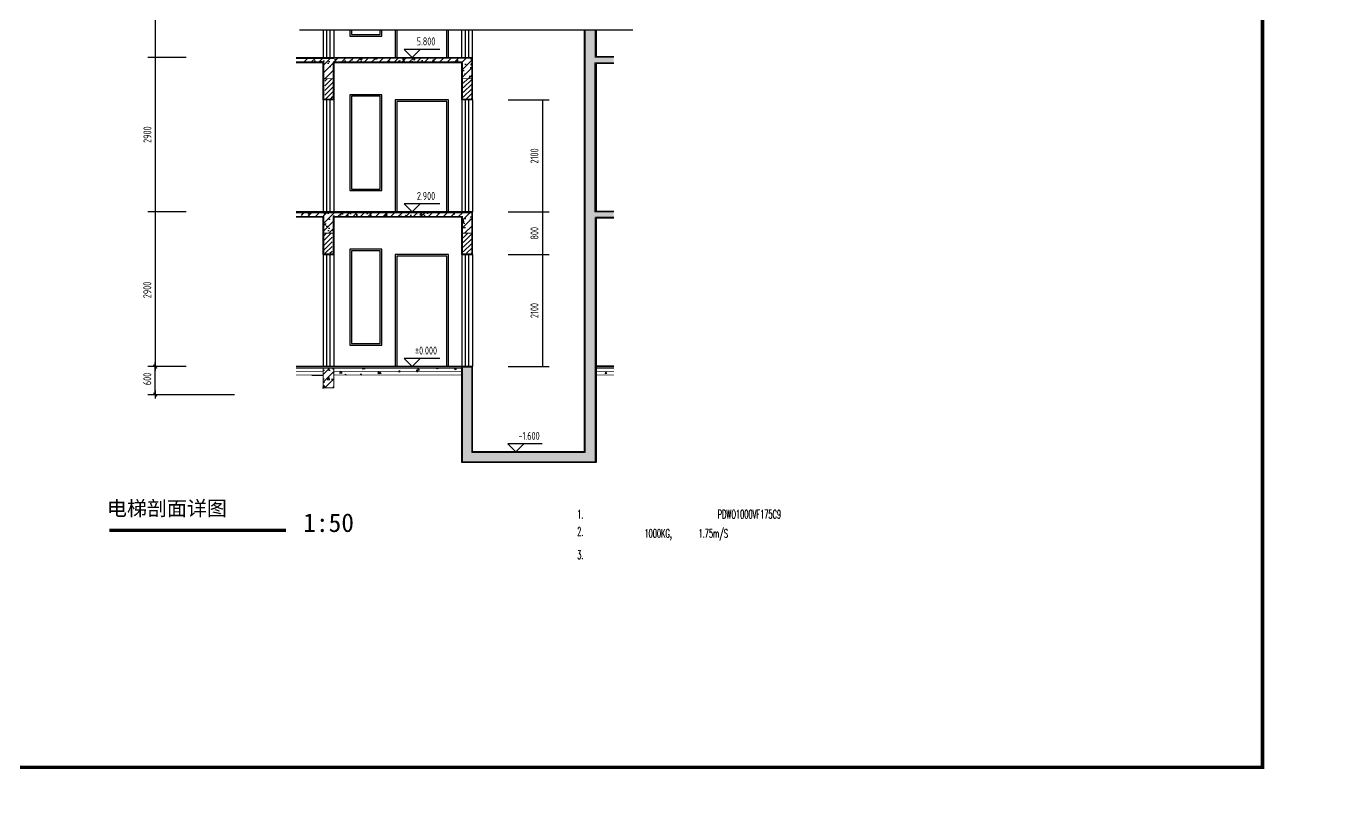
# Model space of a CAD drawing. Extents: x -726032 to 135930, y -151624 to 587044.
# Drawn here: x -197503 to -148574, y 262620 to 291726 of the extents above; entities that cross this region are included whole.
import ezdxf
from ezdxf.enums import TextEntityAlignment as Align

# ---------------------------------------------------------------- set-up
doc = ezdxf.new("R2010")
doc.units = 0
doc.header["$LTSCALE"] = 1000
doc.header["$MEASUREMENT"] = 0
doc.layers.get('0').update_dxf_attribs({"linetype": 'CONTINUOUS'})
doc.layers.get('DEFPOINTS').update_dxf_attribs({"color": 1, "linetype": 'CONTINUOUS'})
for name, color, linetype in [('AXIS', 245, 'CONTINUOUS'), ('PUB_DIM', 245, 'CONTINUOUS'), ('PUB_TITLE', 1, 'CONTINUOUS'), ('TEXT', 7, 'CONTINUOUS'), ('WALL', 255, 'CONTINUOUS'), ('WINDOW', 155, 'CONTINUOUS'), ('WINDOW_TEXT', 7, 'CONTINUOUS'), ('构架', 4, 'CONTINUOUS')]:
    doc.layers.add(name, color=color, linetype=linetype)
doc.styles.add('-黑体', font='')
doc.styles.add('_ROMANS', font='ROMANS.shx', dxfattribs={"width": 0.6})
doc.styles.add('DIM_FONT', font='isocp.shx', dxfattribs={"width": 0.8})
doc.styles.add('SIMPLEX', font='SIMPLEX.SHX')
doc.styles.get('-黑体').set_extended_font_data('SimHei')
doc.dimstyles.new('AXIS', dxfattribs={"dimtxt": 300, "dimasz": 1, "dimexe": 250, "dimexo": 300, "dimgap": 150, "dimtad": 1, "dimdec": 0, "dimzin": 0, "dimdsep": 46, "dimtxsty": 'DIM_FONT', "dimcen": 0.09, "dimse1": 1, "dimse2": 1, "dimclrt": 142, "dimadec": 0, "dimazin": 0, "dimtfac": 1, "dimtdec": 0, "dimtix": 1, "dimtmove": 2, "dimatfit": 3, "dimfxl": 1, "dimtolj": 1, "dimtzin": 0, "dimarcsym": 0})
doc.dimstyles.new('DIMN', dxfattribs={"dimtxt": 300, "dimasz": 1, "dimexe": 250, "dimexo": 300, "dimgap": 150, "dimtad": 1, "dimdec": 0, "dimzin": 0, "dimdsep": 46, "dimtxsty": 'DIM_FONT', "dimcen": 0.09, "dimclrt": 142, "dimadec": 0, "dimazin": 0, "dimtfac": 1, "dimtdec": 0, "dimtix": 1, "dimtmove": 2, "dimatfit": 3, "dimfxl": 1, "dimtolj": 1, "dimtzin": 0, "dimarcsym": 0})
pattern_1 = [(45, (-224101.57, 459835.21), (-141.42136, 141.42136), []), (50, (-224101.6, 459835.2), (717.2602, -62.7521), [75, -825]), (355, (-224101.6, 459835.2), (-138.7513, 752.192), [60, -660]), (100.4514, (-224041.8, 459830), (578.5094, 689.4395), [63.7402, -701.142]), (46.1842, (-224101.6, 460035.2), (1067.241, -165.519), [112.5, -1237.5]), (96.6356, (-224012.6, 460021.4), (934.6627, 974.118), [95.61, -1051.713]), (351.1842, (-224101.6, 460035.2), (934.662, 974.1186), [90, -990]), (21, (-224001.6, 459985.2), (596.907, -402.6189), [75, -825]), (326, (-224001.6, 459985.2), (243.3153, 725.15), [60, -660]), (71.4514, (-223951.8, 459951.66), (840.2226, 322.5305), [63.7402, -701.142]), (37.5, (-224101.57, 459835.2), (12.15986, 332.89385), [0, -652, 0, -670, 0, -662.5]), (7.5, (-224101.57, 459835.2), (263.06954, 394.4117), [0, -382, 0, -637, 0, -252.5]), (327.5, (-224324.57, 459835.2), (533.82244, -22.55487), [0, -250, 0, -780, 0, -1035]), (317.5, (-224424.57, 459835.2), (583.1862, 100.105), [0, -325, 0, -518, 0, -735])]

# ---------------------------------------------------------------- blocks, each defined once
blk = doc.blocks.new('*D4415')
at = {"layer": 'DEFPOINTS', "color": 0, "transparency": 16777216}
for p in [(-192653, 296353), (-191653, 296353), (-191653, 290553)]:
    blk.add_point(p, dxfattribs=at)
at = {"layer": 'PUB_DIM', "color": 0, "lineweight": -2, "transparency": 16777216}
blk.add_line((-192653, 290554), (-192653, 296352), dxfattribs=at)
at = {"layer": 'PUB_DIM', "color": 0, "transparency": 16777216}
for points in [[(-192653, 296352), (-192652, 296352), (-192653, 296353)], [(-192653, 290554), (-192652, 290554), (-192653, 290553)]]:
    blk.add_solid(points, dxfattribs=at)
at = {"layer": 'PUB_DIM', "color": 142, "transparency": 16777216, "insert": (-192953, 293453), "char_height": 300, "attachment_point": 5, "rotation": 90, "style": 'DIM_FONT'}
blk.add_mtext('\\A1;2900', dxfattribs=at)
blk = doc.blocks.new('*D4416')
at = {"layer": 'DEFPOINTS', "color": 0, "transparency": 16777216}
for p in [(-192653, 290553), (-191653, 290553), (-191653, 284753)]:
    blk.add_point(p, dxfattribs=at)
at = {"layer": 'PUB_DIM', "color": 0, "lineweight": -2, "transparency": 16777216}
blk.add_line((-192653, 284754), (-192653, 290552), dxfattribs=at)
at = {"layer": 'PUB_DIM', "color": 0, "transparency": 16777216}
for points in [[(-192653, 290552), (-192652, 290552), (-192653, 290553)], [(-192653, 284754), (-192652, 284754), (-192653, 284753)]]:
    blk.add_solid(points, dxfattribs=at)
at = {"layer": 'PUB_DIM', "color": 142, "transparency": 16777216, "insert": (-192953, 287653), "char_height": 300, "attachment_point": 5, "rotation": 90, "style": 'DIM_FONT'}
blk.add_mtext('\\A1;2900', dxfattribs=at)
blk = doc.blocks.new('_DIMX')
blk.add_line((-150, 0), (150, 0))
at = {"const_width": 50}
blk.add_lwpolyline([(-70, -70), (70, 70)], dxfattribs=at)
blk = doc.blocks.new('_WBLK')
for p, q in [((-0.5, 0.5), (0.5, 0.5)), ((0.5, 0.167), (-0.5, 0.167)), ((0.5, -0.167), (-0.5, -0.167)), ((-0.5, -0.5), (0.5, -0.5))]:
    blk.add_line(p, q)
at = {"layer": 'WINDOW_TEXT', "style": 'SIMPLEX', "flags": 9}
blk.add_attdef('A', text='', height=1, dxfattribs=at).set_placement((0, 1.5), align=Align.MIDDLE)
blk = doc.blocks.new('*D4419')
at = {"layer": 'DEFPOINTS', "color": 0, "transparency": 16777216}
for p in [(-179725, 288953), (-179725, 284753), (-178140, 284753)]:
    blk.add_point(p, dxfattribs=at)
at = {"layer": 'PUB_DIM', "color": 0, "lineweight": -2, "transparency": 16777216}
for p, q in [((-179425, 288953), (-177890, 288953)), ((-178140, 288952), (-178140, 284754)), ((-179425, 284753), (-177890, 284753))]:
    blk.add_line(p, q, dxfattribs=at)
at = {"layer": 'PUB_DIM', "color": 0, "transparency": 16777216}
for points in [[(-178140, 288952), (-178140, 288952), (-178140, 288953)], [(-178140, 284754), (-178140, 284754), (-178140, 284753)]]:
    blk.add_solid(points, dxfattribs=at)
at = {"layer": 'PUB_DIM', "color": 142, "transparency": 16777216, "insert": (-178440, 286853), "char_height": 300, "attachment_point": 5, "rotation": 90, "style": 'DIM_FONT'}
blk.add_mtext('\\A1;2100', dxfattribs=at)
blk = doc.blocks.new('*D4420')
at = {"layer": 'DEFPOINTS', "color": 0, "transparency": 16777216}
for p in [(-179725, 284753), (-179725, 283153), (-178140, 283153)]:
    blk.add_point(p, dxfattribs=at)
at = {"layer": 'PUB_DIM', "color": 0, "lineweight": -2, "transparency": 16777216}
for p, q in [((-179425, 284753), (-177890, 284753)), ((-178140, 284752), (-178140, 283154)), ((-179425, 283153), (-177890, 283153))]:
    blk.add_line(p, q, dxfattribs=at)
at = {"layer": 'PUB_DIM', "color": 0, "transparency": 16777216}
for points in [[(-178140, 284752), (-178140, 284752), (-178140, 284753)], [(-178140, 283154), (-178140, 283154), (-178140, 283153)]]:
    blk.add_solid(points, dxfattribs=at)
at = {"layer": 'PUB_DIM', "color": 142, "transparency": 16777216, "insert": (-178440, 283953), "char_height": 300, "attachment_point": 5, "rotation": 90, "style": 'DIM_FONT'}
blk.add_mtext('\\A1;800', dxfattribs=at)
blk = doc.blocks.new('*D4421')
at = {"layer": 'DEFPOINTS', "color": 0, "transparency": 16777216}
for p in [(-179725, 283153), (-179725, 278953), (-178140, 278953)]:
    blk.add_point(p, dxfattribs=at)
at = {"layer": 'PUB_DIM', "color": 0, "lineweight": -2, "transparency": 16777216}
for p, q in [((-179425, 283153), (-177890, 283153)), ((-178140, 283152), (-178140, 278954)), ((-179425, 278953), (-177890, 278953))]:
    blk.add_line(p, q, dxfattribs=at)
at = {"layer": 'PUB_DIM', "color": 0, "transparency": 16777216}
for points in [[(-178140, 283152), (-178140, 283152), (-178140, 283153)], [(-178140, 278954), (-178140, 278954), (-178140, 278953)]]:
    blk.add_solid(points, dxfattribs=at)
at = {"layer": 'PUB_DIM', "color": 142, "transparency": 16777216, "insert": (-178440, 281053), "char_height": 300, "attachment_point": 5, "rotation": 90, "style": 'DIM_FONT'}
blk.add_mtext('\\A1;2100', dxfattribs=at)

msp = doc.modelspace()

# ---------------------------------------------------------------- hatches: boundary and pattern name
h = msp.add_hatch()
h.set_pattern_fill('AN31C', color=136, scale=1000, style=0)
h.set_pattern_definition(pattern_1)
h.paths.add_polyline_path([(-176161.1, 290352.6), (-175465.9, 290352.6), (-175465.9, 290552.6), (-176161.1, 290552.6), (-176161.1, 291582.5), (-176531.1, 291582.5), (-176531.1, 275722.6), (-180791.1, 275722.6), (-180791.1, 278922.6), (-181131.1, 278922.6), (-181131.1, 275383.1), (-181130.6, 275382.6), (-176161.6, 275382.6), (-176161.1, 275383.1), (-176161.1, 284552.6), (-175465.9, 284552.6), (-175465.9, 284752.6), (-176161.1, 284752.6)])
h = msp.add_hatch()
h.set_pattern_fill('AN31C', color=136, scale=1000, style=0)
h.set_pattern_definition(pattern_1)
h.paths.add_polyline_path([(-187181.5, 290522.6), (-187181.5, 290382.6), (-186331.1, 290382.6), (-186331.1, 289752.6), (-185991.1, 289752.6), (-185991.1, 290382.6), (-181131.1, 290382.6), (-181131.1, 289752.6), (-180791.6, 289752.6), (-180791.1, 289753.1), (-180791.1, 290522.1), (-180791.6, 290522.6)])
h = msp.add_hatch()
h.set_pattern_fill('AN31C', color=136, scale=1000, style=0)
h.set_pattern_definition(pattern_1)
h.paths.add_polyline_path([(-181131.1, 284582.6), (-181131.1, 283952.6), (-180791.1, 283952.6), (-180791.1, 284722.6), (-187181.5, 284722.6), (-187181.5, 284582.6), (-186331.1, 284582.6), (-186331.1, 283952.6), (-185991.1, 283952.6), (-185991.1, 284582.6)])
h = msp.add_hatch()
h.set_pattern_fill('AN31C', color=136, scale=1000, style=0)
h.set_pattern_definition(pattern_1)
h.paths.add_polyline_path([(-185961.1, 278892.6), (-186361.1, 278892.6), (-186361.1, 278152.6), (-185961.1, 278152.6)])

# ---------------------------------------------------------------- linework, layer by layer
at = {"color": 136}
for p, q in [((-187251.2, 291582.5), (-174751, 291582.5)), ((-181161.1, 290552.6), (-181161.1, 291582.5)), ((-176561.1, 275752.6), (-176561.1, 291582.5)), ((-187377.5, 290552.6), (-180761.1, 290552.6)), ((-186361.1, 290352.6), (-187377.5, 290352.6)), ((-186361.1, 288952.6), (-186361.1, 290352.6)), ((-181161.1, 290352.6), (-185961.1, 290352.6)), ((-185961.1, 290352.6), (-185961.1, 288952.6)), ((-181161.1, 288952.6), (-181161.1, 290352.6)), ((-186302.6, 289488.4), (-186038.4, 289752.6)), ((-186302.6, 289665.2), (-186215.2, 289752.6)), ((-181111.1, 289585.1), (-180943.6, 289752.6)), ((-181111.1, 289408.4), (-180781.1, 289738.4)), ((-186302.6, 289311.7), (-186002.6, 289611.7)), ((-186302.6, 289134.9), (-186002.6, 289434.9)), ((-186258.1, 289002.6), (-186002.6, 289258.1)), ((-181111.1, 289231.6), (-180781.1, 289561.6)), ((-181111.1, 289054.8), (-180781.1, 289384.8)), ((-180986.4, 289002.6), (-180781.1, 289208)), ((-185961.1, 288952.6), (-186361.1, 288952.6)), ((-186081.3, 289002.6), (-186002.6, 289081.3)), ((-180761.1, 288952.6), (-181161.1, 288952.6)), ((-180809.7, 289002.6), (-180781.1, 289031.2)), ((-191494.7, 284752.6), (-192935.5, 284752.6)), ((-180761.1, 284752.6), (-187377.5, 284752.6)), ((-186361.1, 284552.6), (-187377.5, 284552.6)), ((-186361.1, 283152.6), (-186361.1, 284552.6)), ((-181161.1, 284552.6), (-185961.1, 284552.6)), ((-181161.1, 283152.6), (-181161.1, 284552.6)), ((-180761.1, 283152.6), (-180761.1, 284752.6)), ((-175457.1, 284522.6), (-176131.1, 284522.6)), ((-176131.1, 284522.6), (-176131.1, 275353.1)), ((-186329.2, 283688.4), (-186064.9, 283952.6)), ((-186329.2, 283865.2), (-186241.7, 283952.6)), ((-186329.2, 283511.7), (-186029.2, 283811.7)), ((-181111.1, 283785.1), (-180943.6, 283952.6)), ((-181111.1, 283608.4), (-180781.1, 283938.4)), ((-186329.2, 283334.9), (-186029.2, 283634.9)), ((-186284.6, 283202.6), (-186029.2, 283458.1)), ((-181111.1, 283431.6), (-180781.1, 283761.6)), ((-181111.1, 283254.8), (-180781.1, 283584.8)), ((-180986.4, 283202.6), (-180781.1, 283408)), ((-185961.1, 283152.6), (-186361.1, 283152.6)), ((-186107.8, 283202.6), (-186029.2, 283281.3)), ((-180761.1, 283152.6), (-181161.1, 283152.6)), ((-180809.7, 283202.6), (-180781.1, 283231.2)), ((-181161.1, 275352.6), (-181161.1, 278952.6)), ((-180761.1, 275752.6), (-180761.1, 278952.6)), ((-176131.1, 278982.6), (-175457.1, 278982.6)), ((-181411.3, 278835.5), (-181430.4, 278892.6)), ((-181361.5, 278869.2), (-181422.5, 278892.6)), ((-181361.5, 278869.2), (-181411.3, 278835.7)), ((-180791.1, 275723.1), (-180790.6, 275722.6)), ((-176561.1, 275752.6), (-180761.1, 275752.6)), ((-176531.1, 275723.1), (-176531.6, 275722.6)), ((-176131.6, 275352.6), (-181161.1, 275352.6)), ((-181131.1, 275383.1), (-181130.6, 275382.6)), ((-176161.1, 275383.1), (-176161.6, 275382.6))]:
    msp.add_line(p, q, dxfattribs=at)
at = {"color": 2}
for p, q in [((-186361.1, 291582.5), (-186361.1, 290552.6)), ((-186227.7, 290552.6), (-186227.7, 291582.5)), ((-186094.4, 290552.6), (-186094.4, 291582.5)), ((-185961.1, 291582.5), (-185961.1, 290552.6)), ((-181027.7, 290552.6), (-181027.7, 291582.5)), ((-180894.4, 290552.6), (-180894.4, 291582.5)), ((-180761.1, 288952.6), (-180761.1, 291582.5))]:
    msp.add_line(p, q, dxfattribs=at)
at = {"color": 146}
for p, q in [((-191494.7, 290552.6), (-192935.5, 290552.6)), ((-185961.1, 284552.6), (-185961.1, 283152.6)), ((-185961.1, 284552.6), (-185961.1, 283152.6)), ((-175457.1, 284752.6), (-176161.1, 284752.6)), ((-191494.7, 278952.6), (-192935.5, 278952.6)), ((-185961.1, 278894.3), (-186361.1, 278894.3)), ((-192935.5, 277902.6), (-189685.9, 277902.6))]:
    msp.add_line(p, q, dxfattribs=at)
for p, q in [((-180791.6, 290522.6), (-180791.1, 290522.1)), ((-180791.6, 290522.6), (-180791.1, 290522.1)), ((-180791.6, 290522.6), (-180791.1, 290522.1)), ((-180791.1, 289753.1), (-180791.6, 289752.6)), ((-180761.1, 278952.6), (-187377.5, 278952.6)), ((-175457.1, 278952.6), (-176131.1, 278952.6)), ((-186361.1, 278623), (-186789.9, 278623)), ((-185729.3, 278783.7), (-185740.4, 278688.7)), ((-185651.5, 278702.7), (-185740.4, 278688.9)), ((-185729.3, 278783.8), (-185651.5, 278702.7)), ((-185482.5, 278632.6), (-185542.9, 278655.8)), ((-185535.2, 278632.6), (-185542.9, 278655.7)), ((-184962.5, 278632.6), (-184953.6, 278680.9)), ((-184913, 278632.6), (-184953.6, 278681)), ((-184873.1, 278854.3), (-184868.7, 278892.6)), ((-184784.2, 278868.2), (-184873.1, 278854.4)), ((-184784.2, 278868.2), (-184807.7, 278892.6)), ((-184235.8, 278709.1), (-184305.8, 278735.9)), ((-184285.5, 278675.4), (-184305.8, 278735.8)), ((-184235.8, 278709.1), (-184285.5, 278675.5)), ((-184247.9, 278680.9), (-184236.3, 278743.6)), ((-184188.1, 278686.3), (-184247.9, 278681.1)), ((-184188.1, 278686.3), (-184236.3, 278743.8)), ((-183519.1, 278806.4), (-183530.6, 278743.7)), ((-183470.9, 278749.1), (-183530.6, 278743.8)), ((-183519.1, 278806.5), (-183470.9, 278749.1)), ((-182798.7, 278789.1), (-182868.7, 278816)), ((-182868.7, 278815.9), (-182848.4, 278755.4)), ((-182848.4, 278755.6), (-182798.7, 278789.1)), ((-182813.4, 278806.4), (-182801.8, 278869.1)), ((-182753.6, 278811.8), (-182813.4, 278806.6)), ((-182753.6, 278811.8), (-182801.8, 278869.3)), ((-182096.1, 278869.2), (-182091.8, 278892.6)), ((-182036.3, 278874.6), (-182096.1, 278869.3)), ((-182036.3, 278874.6), (-182051.5, 278892.6)), ((-175779.5, 278681.8), (-175768, 278744.4)), ((-175719.7, 278687.1), (-175779.5, 278681.9)), ((-175719.7, 278687.1), (-175768, 278744.6))]:
    msp.add_line(p, q)
at = {"color": 136}
for points in [[(-185361.1, 291582.5), (-185361.1, 291352.6), (-184161.1, 291352.6), (-184161.1, 291582.5)], [(-185301.1, 291582.5), (-185301.1, 291412.6), (-184221.1, 291412.6), (-184221.1, 291582.5)], [(-183661.1, 291582.5), (-183661.1, 290552.6)], [(-183601.1, 291582.5), (-183601.1, 290552.6)], [(-181721.1, 290552.6), (-181721.1, 291582.5)], [(-181661.1, 290552.6), (-181661.1, 291582.5)], [(-176131.1, 291582.5), (-176131.1, 290582.6), (-175457.1, 290582.6)], [(-175457.1, 290322.6), (-176131.1, 290322.6), (-176131.1, 284782.6), (-175457.1, 284782.6)], [(-181661.1, 284752.6), (-181661.1, 288952.6), (-183661.1, 288952.6), (-183661.1, 284752.6)], [(-181721.1, 284752.6), (-181721.1, 288892.6), (-183601.1, 288892.6), (-183601.1, 284752.6)], [(-181661.1, 278952.6), (-181661.1, 283152.6), (-183661.1, 283152.6), (-183661.1, 278952.6)], [(-181721.1, 278952.6), (-181721.1, 283092.6), (-183601.1, 283092.6), (-183601.1, 278952.6)]]:
    msp.add_lwpolyline(points, dxfattribs=at)
at = {"color": 136, "const_width": 35}
for points in [[(-176531.1, 275723.1), (-176531.1, 291582.5)], [(-176161.1, 291582.5), (-176161.1, 290552.6), (-175457.1, 290552.6)], [(-187377.5, 290522.6), (-180791.6, 290522.6)], [(-186331.1, 290382.6), (-187377.5, 290382.6)], [(-186331.1, 288982.6), (-186331.1, 290382.6)], [(-181131.1, 290382.6), (-185991.1, 290382.6)], [(-185991.1, 290382.6), (-185991.1, 288982.6)], [(-181131.1, 288982.6), (-181131.1, 290382.6)], [(-180791.1, 288982.6), (-180791.1, 290522.1)], [(-175457.1, 290352.6), (-176161.1, 290352.6), (-176161.1, 284752.6), (-175457.1, 284752.6)], [(-186331.1, 289752.6), (-185991.1, 289752.6)], [(-181131.1, 289752.6), (-180791.6, 289752.6)], [(-185991.1, 288982.6), (-186331.1, 288982.6)], [(-180791.1, 288982.6), (-181131.1, 288982.6)], [(-187377.5, 284722.6), (-180791.1, 284722.6)], [(-186331.1, 284582.6), (-187377.5, 284582.6)], [(-186331.1, 283182.6), (-186331.1, 284582.6)], [(-181131.1, 284582.6), (-185991.1, 284582.6)], [(-185991.1, 284582.6), (-185991.1, 283182.6)], [(-181131.1, 283182.6), (-181131.1, 284582.6)], [(-180791.1, 283182.6), (-180791.1, 284722.6)], [(-175457.1, 284552.6), (-176161.1, 284552.6)], [(-176161.1, 284552.6), (-176161.1, 275383.1)], [(-185991.1, 283182.6), (-186331.1, 283182.6)], [(-180791.1, 283182.6), (-181131.1, 283182.6)], [(-185961.1, 278894.3), (-185961.1, 278152.6)], [(-180791.1, 278922.6), (-181131.1, 278922.6)], [(-181131.1, 275383.1), (-181131.1, 278922.6)], [(-180791.1, 275723.1), (-180791.1, 278922.6)], [(-176531.6, 275722.6), (-180790.6, 275722.6)], [(-176161.6, 275382.6), (-181130.6, 275382.6)]]:
    msp.add_lwpolyline(points, dxfattribs=at)
at = {"color": 146}
for points in [[(-187377.5, 290552.6), (-185961.1, 290552.6)], [(-187377.5, 290522.6), (-185961.1, 290522.6)], [(-187377.5, 284752.6), (-185961.1, 284752.6)], [(-186361.1, 284552.6), (-186361.1, 283952.6)], [(-185961.1, 283952.6), (-185961.1, 283952.6), (-185961.1, 284552.6)]]:
    msp.add_lwpolyline(points, dxfattribs=at)
at = {"color": 136}
for points in [[(-184161.1, 289152.6), (-185361.1, 289152.6), (-185361.1, 285552.6), (-184161.1, 285552.6)], [(-184221.1, 289092.6), (-185301.1, 289092.6), (-185301.1, 285612.6), (-184221.1, 285612.6)], [(-184161.1, 283352.6), (-185361.1, 283352.6), (-185361.1, 279752.6), (-184161.1, 279752.6)], [(-184221.1, 283292.6), (-185301.1, 283292.6), (-185301.1, 279812.6), (-184221.1, 279812.6)]]:
    msp.add_lwpolyline(points, close=True, dxfattribs=at)
at = {"color": 146, "const_width": 35}
for points in [[(-186331.1, 283952.6), (-185991.1, 283952.6)], [(-181131.1, 283952.6), (-180791.1, 283952.6)], [(-186361.1, 278894.3), (-186361.1, 278152.6)], [(-186361.1, 278152.6), (-185961.1, 278152.6)]]:
    msp.add_lwpolyline(points, dxfattribs=at)
for points, const_width in [([(-186331.1, 278892.6), (-187377.5, 278892.6)], 50), ([(-181161.1, 278892.6), (-186361.1, 278892.6)], 50), ([(-175457.1, 278892.6), (-176131.1, 278892.6)], 50), ([(-186361.1, 278772.6), (-187377.5, 278772.6)], 20), ([(-186361.1, 278632.6), (-187377.5, 278632.6)], 20), ([(-181161.1, 278772.6), (-185961.1, 278772.6)], 20), ([(-181161.1, 278632.6), (-185961.1, 278632.6)], 20), ([(-175457.1, 278772.6), (-176131.1, 278772.6)], 20), ([(-175457.1, 278632.6), (-176131.1, 278632.6)], 20)]:
    msp.add_lwpolyline(points, dxfattribs=dict(const_width=const_width))
at = {"layer": 'PUB_DIM', "color": 134}
for p, q in [((-181988.2, 290852.6), (-183320.4, 290852.6)), ((-183020.4, 290552.6), (-183320.4, 290852.6)), ((-182720.4, 290852.6), (-183020.4, 290552.6)), ((-181988.2, 285052.6), (-183320.4, 285052.6)), ((-183020.4, 284752.6), (-183320.4, 285052.6)), ((-182720.4, 285052.6), (-183020.4, 284752.6)), ((-181988.2, 279252.6), (-183320.4, 279252.6)), ((-183020.4, 278952.6), (-183320.4, 279252.6)), ((-182720.4, 279252.6), (-183020.4, 278952.6)), ((-178149.4, 276052.6), (-179433.6, 276052.6)), ((-179133.6, 275752.6), (-179433.6, 276052.6)), ((-178833.6, 276052.6), (-179133.6, 275752.6))]:
    msp.add_line(p, q, dxfattribs=at)
at = {"layer": 'PUB_DIM'}
for p, q in [((-192659.6, 284751.7), (-192659.6, 278953.7)), ((-192659.6, 277903.6), (-192659.6, 278951.6))]:
    msp.add_line(p, q, dxfattribs=at)
at = {"layer": 'PUB_TITLE'}
for points, const_width in [([(-246431.3, 262619.9), (-149841.3, 262619.9), (-149841.3, 331655.6), (-246431.3, 331655.6)], 0.234), ([(-149841.3, 262619.9), (-53251.3, 262619.9), (-53251.3, 331655.6), (-149841.3, 331655.6)], 0.234), ([(-243831.3, 263919.9), (-151141.3, 263919.9), (-151141.3, 330355.6), (-243831.3, 330355.6)], 130)]:
    msp.add_lwpolyline(points, close=True, dxfattribs=dict(at, const_width=const_width))
at = {"layer": 'WALL'}
for p, q in [((-176161.1, 284752.6), (-176161.1, 290352.6)), ((-186361.1, 284752.6), (-185961.1, 284752.6)), ((-186361.1, 284552.6), (-186361.1, 283152.6)), ((-180761.1, 283152.6), (-180761.1, 284752.6)), ((-181161.1, 283152.6), (-181161.1, 283952.6)), ((-186361.1, 283152.6), (-185961.1, 283152.6)), ((-181161.1, 283152.6), (-180761.1, 283152.6))]:
    msp.add_line(p, q, dxfattribs=at)
at = {"layer": '构架', "const_width": 120}
msp.add_lwpolyline([(-194378.4, 272807.3), (-187755.5, 272807.3)], dxfattribs=at)

# ---------------------------------------------------------------- block references
at = {"color": 0, "linetype": 'ByBlock'}
for p, rotation in [((-192659.6, 278952.7), 270), ((-192659.6, 278952.6), 90), ((-192659.6, 277902.6), 270)]:
    msp.add_blockref('_DIMX', p, dxfattribs=dict(at, rotation=rotation))
at = {"layer": 'WINDOW', "xscale": -4200, "yscale": 400.0000000001164, "zscale": 4200, "rotation": 90}
for p in [(-186161.1, 286852.6), (-180961.1, 286852.6), (-186161.1, 281052.6), (-180961.1, 281052.6)]:
    msp.add_blockref('_WBLK', p, dxfattribs=at)

# ---------------------------------------------------------------- texts
at = {"color": 7, "style": 'DIM_FONT', "width": 0.8}
for s, p in [('2900', (-192809.6, 281516.6)), ('600', (-192809.6, 278254.7))]:
    msp.add_text(s, height=300, rotation=90, dxfattribs=at).set_placement(p)
at = {"layer": 'AXIS', "style": '-黑体'}
for s, height, p in [('电梯剖面详图', 550, (-194470.6, 273358.7)), ('1:50', 700, (-187111.8, 272746.8))]:
    msp.add_text(s, height=height, dxfattribs=at).set_placement(p)
at = {"layer": 'PUB_DIM', "color": 134, "style": 'DIM_FONT', "width": 0.8}
for s, p in [('5.800', (-182504.3, 291152.6)), ('2.900', (-182504.3, 285352.6)), ('%%p0.000', (-182504.3, 279552.6)), ('-1.600', (-178641.5, 276352.6))]:
    msp.add_text(s, height=300, dxfattribs=at).set_placement(p, align=Align.MIDDLE)
at = {"layer": 'TEXT', "style": '_ROMANS', "width": 0.4875}
for s, p in [('1.', (-176836.9, 273251.7)), ('PDWO1000VF175C9', (-171569.9, 273251.7)), ('2.', (-176836.9, 272602.7)), ('1000KG,', (-174314.8, 272533.9)), ('1.75m/S ', (-172288.7, 272533.9)), ('3.', (-176836.9, 271731.1))]:
    msp.add_text(s, height=320, dxfattribs=at).set_placement(p)

# ---------------------------------------------------------------- dimensions: what is measured, and where the dimension line sits
at = {"layer": 'PUB_DIM'}
for p1, p2, picture, middle in [((-191652.6, 290552.6), (-191652.6, 296352.6), '*D4415', (-192952.6, 293452.6)), ((-191652.6, 284752.6), (-191652.6, 290552.6), '*D4416', (-192952.6, 287652.6))]:
    dim = msp.add_aligned_dim(p1=p1, p2=p2, distance=1000, text='2900', dimstyle='AXIS', dxfattribs=at)
    dim.commit()
    dim.dimension.update_dxf_attribs({"geometry": picture, "text_midpoint": middle})
at = {"layer": 'PUB_DIM', "color": 136}
for p1, p2, text, picture, middle in [((-179725.1, 288952.6), (-179725.1, 284752.6), '2100', '*D4419', (-178440.2, 286852.6)), ((-179725.1, 284752.6), (-179725.1, 283152.6), '800', '*D4420', (-178440.2, 283952.6)), ((-179725.1, 283152.6), (-179725.1, 278952.6), '2100', '*D4421', (-178440.2, 281052.6))]:
    dim = msp.add_aligned_dim(p1=p1, p2=p2, distance=1584.9, text=text, dimstyle='DIMN', dxfattribs=at)
    dim.commit()
    dim.dimension.update_dxf_attribs({"geometry": picture, "text_midpoint": middle})

doc.saveas('drawing.dxf')
